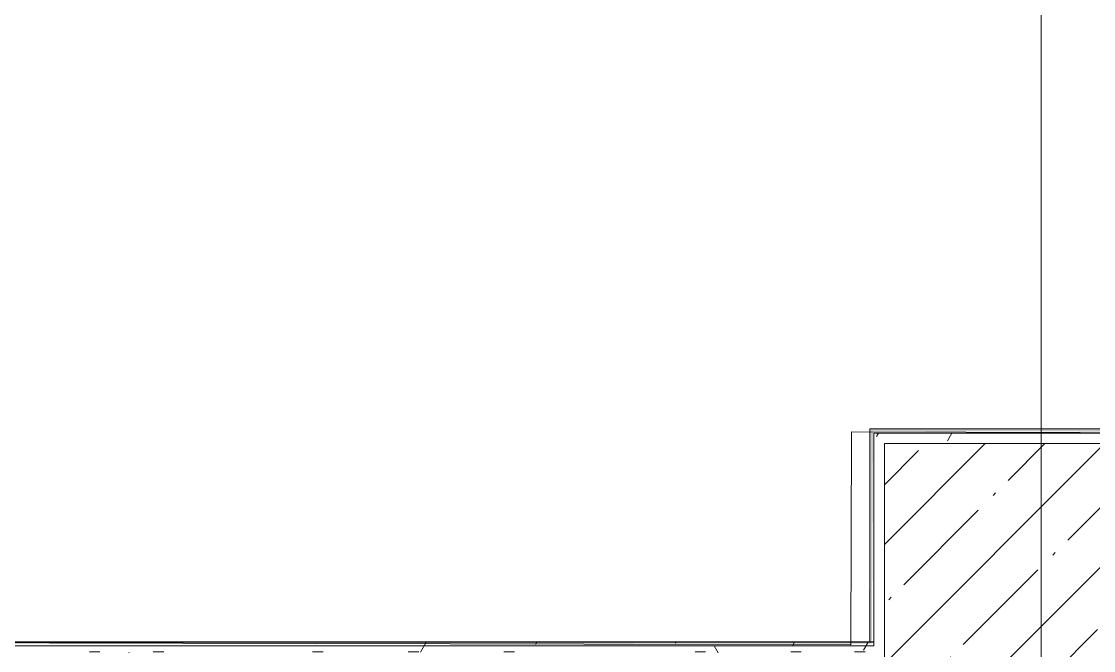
# Model space of a CAD drawing. Header units: millimetres. Extents: x -1113 to 415037, y -3642 to 28069.
# Drawn here: x 58575 to 60625, y 11768 to 12971 of the extents above; entities that cross this region are included whole.
import ezdxf

# ---------------------------------------------------------------- set-up
doc = ezdxf.new("R2010")
doc.units = ezdxf.units.MM
doc.linetypes.add('Осевая', pattern=[6350, 1270, -952.5, 3175, -952.5])
for name, color, linetype, lineweight in [('0) Стена 3.93м', 3, 'Continuous', 60), ('A-AREA-BNDY', 7, 'Continuous', 5), ('A-WALL', 7, 'Continuous', 5), ('I-WALL', 7, 'Continuous', 5), ('S-COLS', 7, 'Continuous', 9), ('S-COLS-1', 7, 'Continuous', 5), ('Оси-2', 7, 'Осевая', 9)]:
    doc.layers.add(name, color=color, linetype=linetype, lineweight=lineweight)
doc.layers.add('A-AREA-PATT-1', color=7, linetype='Continuous', lineweight=5, true_color=0xa5bae0, transparency=1)
doc.layers.add('A-WALL-1', color=9, linetype='Continuous', lineweight=5, true_color=0x808080)
doc.layers.add('A-WALL-FNSH-1', color=9, linetype='Continuous', lineweight=5, true_color=0x808080)
pattern_1 = [(0, (0, 0), (243.84, 60.96), [20.117, -162.763, 20.117, -162.763, -975.36]), (0, (0, 0), (243.84, 60.96), [-365.76, 20.117, -345.643, 20.117, -162.763, -426.72]), (0, (0, 0), (243.84, 60.96), [-914.4, 20.117, -101.803, 20.117, -284.683]), (120, (91.44, 30.48), (-174.71291, 180.691634), [20.117, -162.763, 20.117, -162.763, -975.36]), (120, (91.44, 30.48), (-174.71291, 180.691634), [-365.76, 20.117, -345.643, 20.117, -162.763, -426.72]), (120, (91.44, 30.48), (-174.71291, 180.691634), [-914.4, 20.117, -101.803, 20.117, -284.683]), (240, (121.92, 152.4), (-69.12709, -241.651634), [20.117, -162.763, 20.117, -162.763, -975.36]), (240, (121.92, 152.4), (-69.12709, -241.651634), [-365.76, 20.117, -345.643, 20.117, -162.763, -426.72]), (240, (121.92, 152.4), (-69.12709, -241.651634), [-914.4, 20.117, -101.803, 20.117, -284.683])]

# ---------------------------------------------------------------- blocks, each defined once
blk = doc.blocks.new('BSC_Колонна _Прямоугольная - 600х600-V43-Объем проектирования 1 этажа')
at = {"layer": 'S-COLS-1'}
h = blk.add_hatch(dxfattribs=at)
h.set_pattern_fill('FP_69', color=256, style=0, pattern_type=2)
h.set_pattern_definition([(45, (-60460, -12000), (-114.04925, 114.04925), []), (45, (-60345.95, -12000), (-114.04925, 114.04925), [201.613, -40.323, 6.706, -33.617])])
h.paths.add_polyline_path([(208, -300), (300, -300), (300, 300), (-300, 300), (-300, -300), (77.6, -300)])
for p, q in [((300, 300), (-300, 300)), ((-300, 300), (-300, -300)), ((300, -300), (300, 300)), ((-300, -300), (300, -300))]:
    blk.add_line(p, q, dxfattribs=at)
blk = doc.blocks.new('1floor')
at = {"layer": 'A-AREA-PATT-1'}
h = blk.add_hatch(color=256, dxfattribs=at)
h.paths.add_polyline_path([(57578, 11921), (57578, 12712.5), (57578, 15903.8), (57574, 15903.8), (57574, 11920.5), (57577.3, 11920.9)])
h.paths.add_polyline_path([(59390, 11917), (60136, 11917.1), (60138.3, 12324), (60784, 12322.6), (60784, 11924), (66136, 11924), (66136, 12324), (66536, 12324), (66536, 13725), (66532, 13725), (66532, 12328), (66132, 12328), (66132, 11928), (60788, 11928), (60788, 12328), (60132, 12328), (60130.6, 11921), (57574, 11920), (57574, 11917), (59386, 11917)])
h.paths.add_polyline_path([(59638, 14042), (59638, 17042), (60182, 17042), (60182, 16742), (60738, 16742), (60738, 17298), (59382, 17296.8), (59383.2, 14042), (59636.7, 14042)])
h.paths.add_polyline_path([(59386, 14046), (59386.8, 17294), (60734, 17294), (60734, 16746), (60186, 16746), (60186, 17046), (59634, 17046), (59632.7, 14046), (59386.6, 14046)])
h.paths.add_polyline_path([(66536, 14825), (66536, 15526), (65686, 15527.4), (65686, 22824), (66136, 22824), (66136, 23324), (66652, 23325), (66652, 23328), (66132, 23328), (66132, 22828), (65682, 22828), (65682, 16530), (65660, 16530), (65660, 16450), (65682, 16450), (65682, 15750), (65660, 15750), (65660, 15670), (65682, 15670), (65682, 15522), (66532, 15522), (66532, 14825)])
h.paths.add_polyline_path([(57578, 17003.8), (57579.7, 18572), (58360, 18572), (58358, 18576), (57574, 18576), (57574, 17003.8)])
h.paths.add_polyline_path([(59506, 18572), (60738, 18573.5), (60738, 24752), (66652, 24752), (66652, 24755), (66660, 24755), (66660, 24700), (66710, 24700), (66710, 24756), (60734, 24756), (60734, 18576), (59460, 18576), (59460, 18572), (59467.9, 18572)])
h.paths.add_polyline_path([(66660, 23324), (66710, 23325), (66710, 23350), (66660, 23350), (66660, 23325)])
at = {"layer": 'I-WALL'}
h = blk.add_hatch(dxfattribs=at)
h.set_pattern_fill('FP_191', color=256, style=0, pattern_type=2)
h.set_pattern_definition(pattern_1)
h.paths.add_polyline_path([(60160, 11920), (60160, 12320), (60140, 12320), (60140, 11921)])
h = blk.add_hatch(dxfattribs=at)
h.set_pattern_fill('FP_191', color=256, style=0, pattern_type=2)
h.set_pattern_definition(pattern_1)
h.paths.add_polyline_path([(60760, 12300), (60780, 12300), (60780, 12320), (60160, 12320), (60160, 12300), (60730, 12300)])
h = blk.add_hatch(dxfattribs=at)
h.set_pattern_fill('FP_191', color=256, style=0, pattern_type=2)
h.set_pattern_definition(pattern_1)
h.paths.add_polyline_path([(57570.1, 11900), (60160, 11900), (60160, 11920), (60140, 11920), (60140, 11914.3), (60132, 11920), (57570, 11920), (57570, 11900)])
at = {"layer": 'A-WALL'}
for p, q in [((60140, 11920), (60132, 11920)), ((60140, 11921), (60140, 11920))]:
    blk.add_line(p, q, dxfattribs=at)
at = {"layer": 'A-WALL-1'}
for p, q in [((60780, 12320), (60140, 12320)), ((60132, 11920), (57578, 11920))]:
    blk.add_line(p, q, dxfattribs=at)
at = {"layer": 'A-WALL-FNSH-1'}
for p, q in [((60132, 12328), (60132, 11920)), ((60788, 12328), (60132, 12328)), ((60140, 11921), (60140, 12320)), ((60140, 11921), (57578, 11921)), ((57578, 11913), (60140, 11913)), ((60140, 11913), (60140, 11920))]:
    blk.add_line(p, q, dxfattribs=at)
at = {"layer": 'Оси-2'}
blk.add_line((60460, 3093.7), (60460, 22398.1), dxfattribs=at)
at = {"layer": 'S-COLS'}
blk.add_blockref('BSC_Колонна _Прямоугольная - 600х600-V43-Объем проектирования 1 этажа', (60460, 12000), dxfattribs=at)

msp = doc.modelspace()

# ---------------------------------------------------------------- linework, layer by layer
at = {"layer": 'A-AREA-BNDY', "flags": 128}
msp.add_lwpolyline([(66715.6, 23170.9), (66718.9, 24594.9), (60796.9, 24608.8), (60782.4, 18428.8), (57622.4, 18436.3), (57606.8, 11785.3), (60160.8, 11779.3), (60161.7, 12186.3), (60817.7, 12184.7), (60816.8, 11784.7), (66160.8, 11772.2), (66161.7, 12172.2), (66561.7, 12171.3), (66569.2, 15365.2), (65719.2, 15367.2), (65736.4, 22673.2), (66186.4, 22672.2), (66187.6, 23172.2)], close=True, dxfattribs=at)

# ---------------------------------------------------------------- block references
at = {"layer": '0) Стена 3.93м'}
msp.add_blockref('1floor', (64.7, -136.1), dxfattribs=at)

doc.saveas('drawing.dxf')
